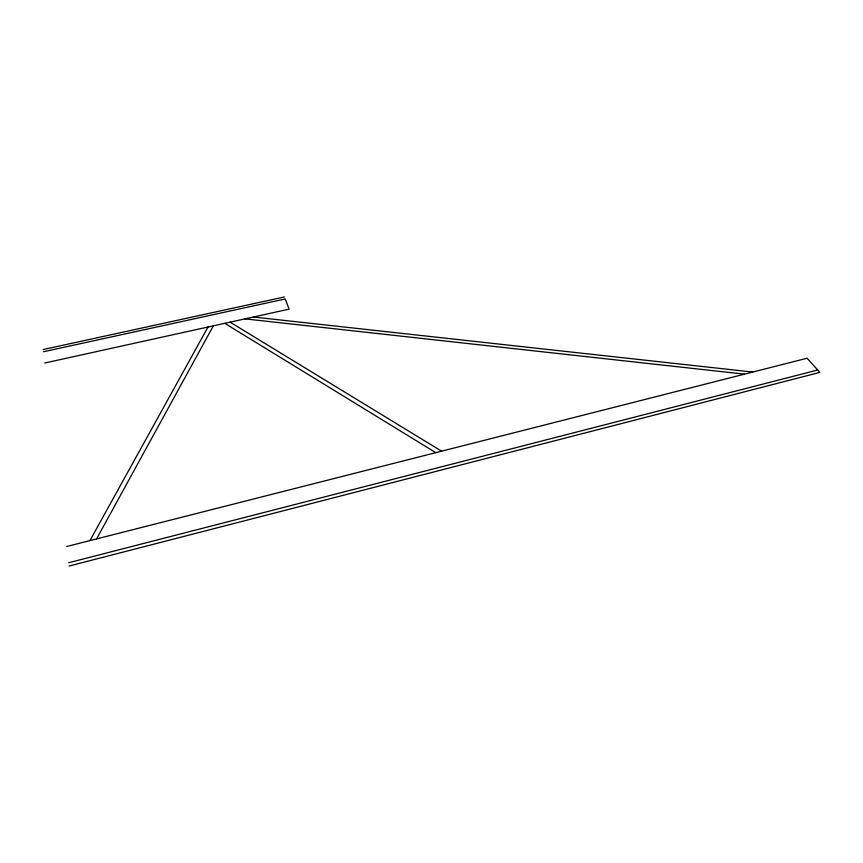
<?xml version="1.0" encoding="UTF-8"?>
<svg xmlns="http://www.w3.org/2000/svg" width="863" height="863" viewBox="0 0 863 863"><rect width="100%" height="100%" fill="white"/><g stroke="black" fill="none" stroke-linecap="round" stroke-linejoin="round"><path stroke-width="1.29" d="M96.58 538.922L213.344 325.836M89.935 540.605L208.005 327.012M68.652 562.741L817.703 370.011M69.051 566.042L819.85 372.395L807.11 358.231L66.71 546.516M44.757 363.01L289.137 309.127L285.178 298.965L43.42 351.77M43.15 349.547L284.391 296.958M253.388 317.012L752.752 372.05M244.963 318.868L744.499 374.154M230.065 322.147L441.608 451.176M224.758 323.323L435.772 452.654"/></g></svg>
